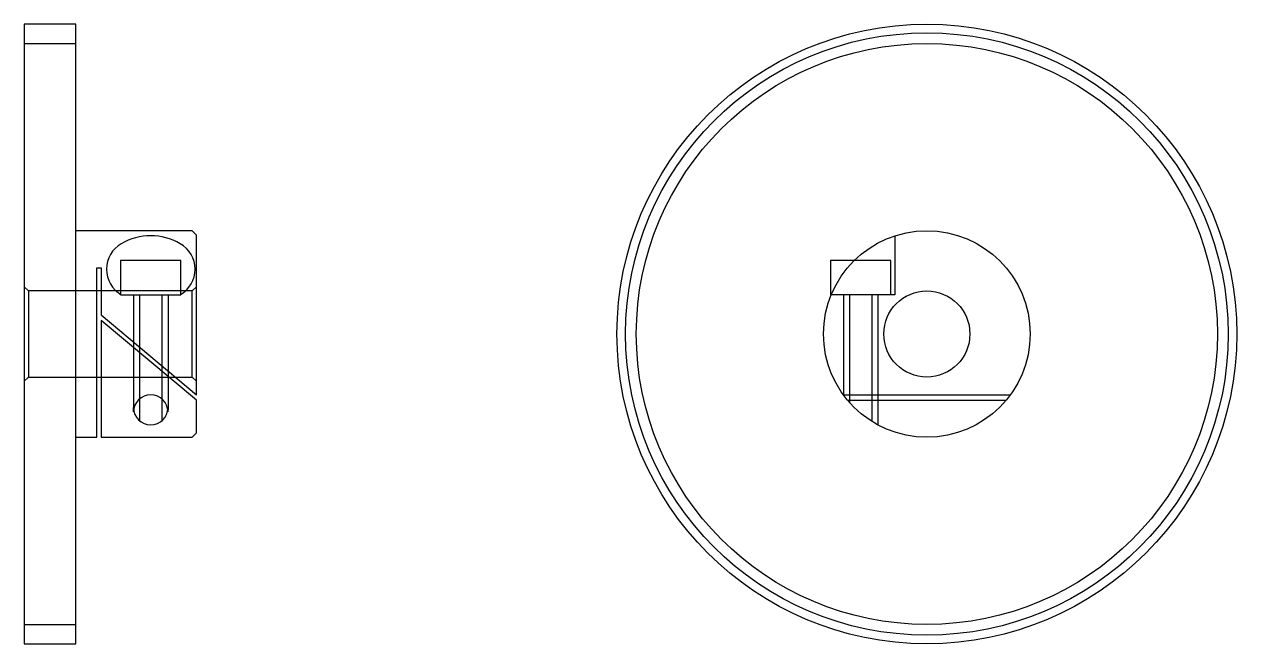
# Model space of a CAD drawing. Header units: metres. Extents: x 49 to 190, y 31 to 103.
import ezdxf

# ---------------------------------------------------------------- set-up
doc = ezdxf.new("R2010")
doc.units = ezdxf.units.M

msp = doc.modelspace()

# ---------------------------------------------------------------- linework, layer by layer
at = {"color": 4}
for p, q in [((48.849556, 100.918144), (54.849556, 100.918144)), ((60.121887, 71.728142), (66.977226, 71.728142)), ((143.997375, 60.105831), (163.400848, 60.105831)), ((144.4953, 59.468143), (162.902924, 59.468143)), ((61.549557, 58.103443), (61.549557, 58.608315)), ((65.549561, 58.103443), (65.549561, 58.608315)), ((48.849556, 33.418144), (54.849556, 33.418144))]:
    msp.add_line(p, q, dxfattribs=at)
for points in [[(48.849556, 31.168144), (48.849556, 31.168144), (54.849556, 31.168144), (54.849556, 31.168144), (54.849556, 103.168144), (54.849556, 103.168144), (48.849556, 103.168144), (48.849556, 103.168144), (48.849556, 31.168144)], [(54.849556, 55.168144), (57.292034, 55.168144), (57.292034, 74.868141), (57.780529, 74.868141), (57.780529, 69.393845), (68.849556, 60.105831), (68.849556, 78.668144), (68.349556, 79.168144), (54.849556, 79.168144)], [(60.049557, 71.728142), (67.049561, 71.728142), (67.049561, 75.728142), (60.049557, 75.728142), (60.049557, 71.728142)], [(57.780529, 55.168144), (68.349556, 55.168144), (68.849556, 55.668144), (68.849556, 59.468143), (57.780529, 68.756157), (57.780529, 55.168144)]]:
    msp.add_lwpolyline(points, dxfattribs=at)
for radius in [36, 33.75, 12, 5]:
    msp.add_circle((153.699112, 67.168144), radius, dxfattribs=at)
for centre, radius, start, end in [((61.83572, 74.696594), 3.42767, 120.0000124, 239.99999272), ((63.549557, 71.728142), 6.855341, 59.99999785, 120.00000215), ((65.26339, 74.696594), 3.42767, 299.99999362, 60.00000126), ((63.549557, 58.103443), 2, 0, 180), ((63.549557, 58.608315), 2, 180, 0)]:
    msp.add_arc(centre, radius, start, end, dxfattribs=at)
at = {"layer": 'DASHDOT', "color": 7}
msp.add_circle((153.699112, 67.168144), 35, dxfattribs=at)
at = {"layer": 'HIDDEN', "color": 4}
for p, q in [((49.349556, 72.168144), (49.349556, 62.168144)), ((68.849556, 72.668144), (68.349556, 72.168144)), ((61.549557, 71.728142), (61.549557, 58.355881)), ((62.249557, 71.728142), (62.249557, 57.017281)), ((64.849556, 71.728142), (64.849556, 57.017281)), ((65.549561, 71.728142), (65.549561, 58.355881)), ((143.999115, 71.728142), (143.999115, 60.103443)), ((144.699112, 71.728142), (144.699112, 59.230888)), ((147.299103, 71.728142), (147.299103, 57.017281)), ((147.999115, 71.728142), (147.999115, 56.608315)), ((68.849556, 61.668144), (68.349556, 62.168144))]:
    msp.add_line(p, q, dxfattribs=at)
for points in [[(149.999115, 78.583481), (149.999115, 71.728142), (142.499115, 71.728142)], [(149.499115, 71.728142), (149.499115, 75.728142), (142.499115, 75.728142), (142.499115, 71.728142)], [(48.849556, 61.668144), (49.349556, 62.168144), (68.349556, 62.168144), (68.349556, 72.168144), (49.349556, 72.168144), (48.849556, 72.668144)]]:
    msp.add_lwpolyline(points, dxfattribs=at)

doc.saveas('drawing.dxf')
